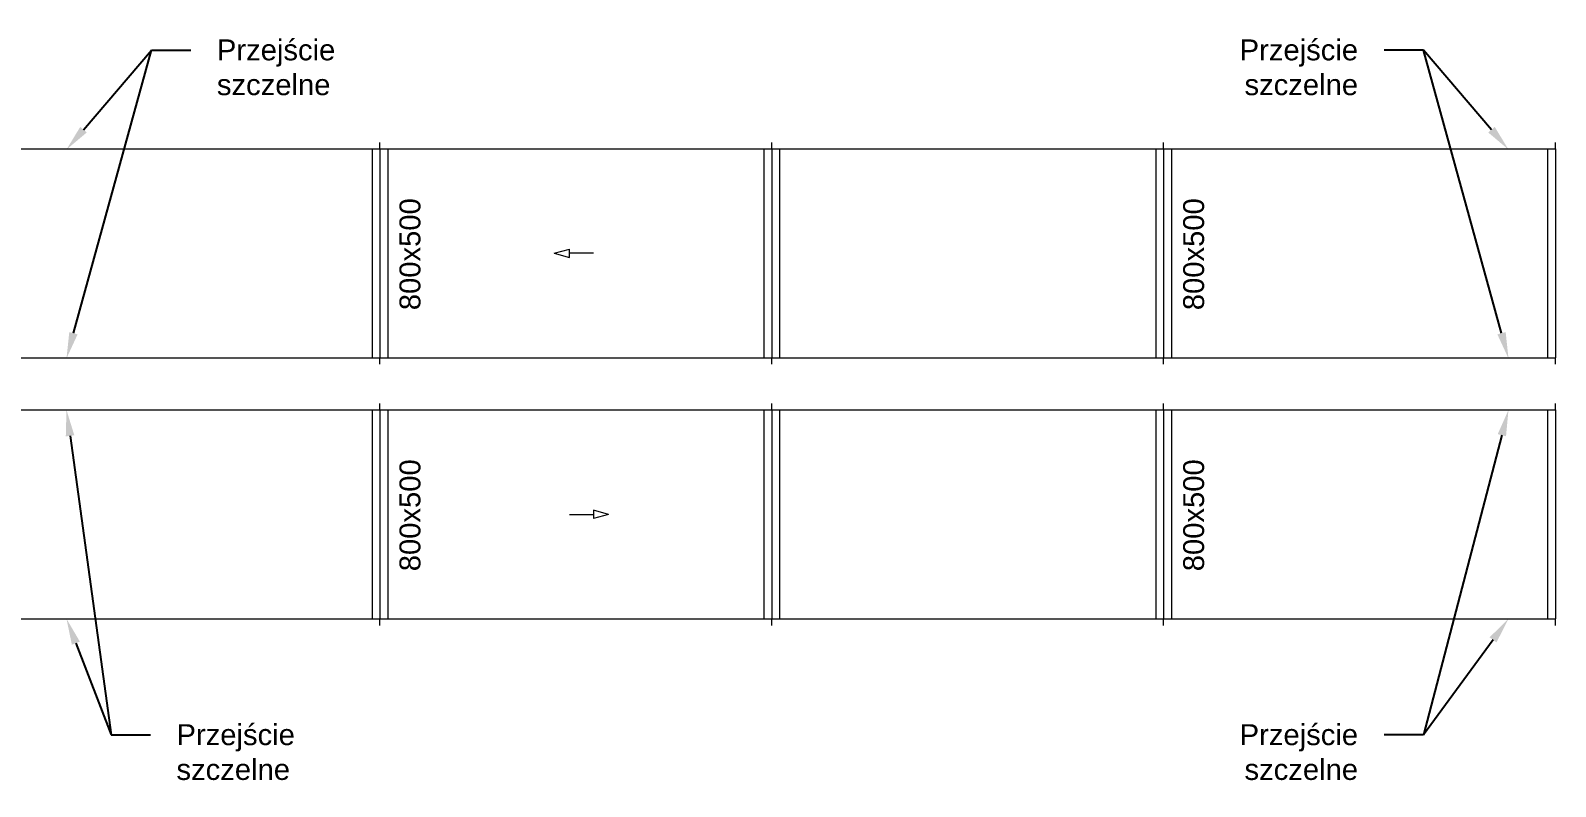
# Model space of a CAD drawing. Header units: millimetres. Extents: x 59762 to 60194, y -87842 to -87548.
# Drawn here: x 60027.25 to 60033.08, y -87815.15 to -87812.26 of the extents above; entities that cross this region are included whole.
import ezdxf
from ezdxf import colors
from ezdxf.entities.mleader import LeaderData, LeaderLine
from ezdxf.math import Vec2, Vec3

# ---------------------------------------------------------------- set-up
doc = ezdxf.new("R2010")
doc.units = ezdxf.units.MM
for name, color, linetype, lineweight in [('kanały', 7, 'Continuous', 20), ('nawi. strzałki', 150, 'Continuous', 20), ('wymiary', 7, 'Continuous', 13)]:
    doc.layers.add(name, color=color, linetype=linetype, lineweight=lineweight)
doc.styles.add('styl1', font='arial.ttf', dxfattribs={"height": 0.08})

msp = doc.modelspace()

# ---------------------------------------------------------------- linework, layer by layer
at = {"layer": 'kanały', "ltscale": 20}
for p, q in [((60028.584071, -87812.71187), (60028.584071, -87812.68687)), ((60028.584071, -87812.71187), (60028.584071, -87812.68687)), ((60030.084071, -87812.71187), (60030.084071, -87812.68687)), ((60030.084071, -87812.71187), (60030.084071, -87812.68687)), ((60031.584071, -87812.71187), (60031.584071, -87812.68687)), ((60031.584071, -87812.71187), (60031.584071, -87812.68687)), ((60033.084071, -87812.71187), (60033.084071, -87812.68687)), ((60027.084071, -87812.71187), (60028.584071, -87812.71187)), ((60028.554071, -87812.71187), (60028.554071, -87813.51187)), ((60028.584071, -87812.71187), (60030.084071, -87812.71187)), ((60028.584071, -87812.71187), (60028.584071, -87813.51187)), ((60028.584071, -87812.71187), (60028.584071, -87813.51187)), ((60028.614071, -87812.71187), (60028.614071, -87813.51187)), ((60030.054071, -87812.71187), (60030.054071, -87813.51187)), ((60030.084071, -87812.71187), (60031.584071, -87812.71187)), ((60030.084071, -87812.71187), (60030.084071, -87813.51187)), ((60030.084071, -87812.71187), (60030.084071, -87813.51187)), ((60030.114071, -87812.71187), (60030.114071, -87813.51187)), ((60031.554071, -87812.71187), (60031.554071, -87813.51187)), ((60031.584071, -87812.71187), (60033.084071, -87812.71187)), ((60031.584071, -87812.71187), (60031.584071, -87813.51187)), ((60031.584071, -87812.71187), (60031.584071, -87813.51187)), ((60031.614071, -87812.71187), (60031.614071, -87813.51187)), ((60033.054071, -87812.71187), (60033.054071, -87813.51187)), ((60033.084071, -87812.71187), (60033.084071, -87813.51187)), ((60027.084071, -87813.51187), (60028.584071, -87813.51187)), ((60028.584071, -87813.51187), (60030.084071, -87813.51187)), ((60028.584071, -87813.53687), (60028.584071, -87813.51187)), ((60028.584071, -87813.53687), (60028.584071, -87813.51187)), ((60030.084071, -87813.51187), (60031.584071, -87813.51187)), ((60030.084071, -87813.53687), (60030.084071, -87813.51187)), ((60030.084071, -87813.53687), (60030.084071, -87813.51187)), ((60031.584071, -87813.51187), (60033.084071, -87813.51187)), ((60031.584071, -87813.53687), (60031.584071, -87813.51187)), ((60031.584071, -87813.53687), (60031.584071, -87813.51187)), ((60033.084071, -87813.53687), (60033.084071, -87813.51187)), ((60033.084071, -87813.53687), (60033.084071, -87813.51187)), ((60028.584071, -87813.71187), (60028.584071, -87813.68687)), ((60028.584071, -87813.71187), (60028.584071, -87813.68687)), ((60030.084071, -87813.71187), (60030.084071, -87813.68687)), ((60030.084071, -87813.71187), (60030.084071, -87813.68687)), ((60031.584071, -87813.71187), (60031.584071, -87813.68687)), ((60031.584071, -87813.71187), (60031.584071, -87813.68687)), ((60033.084071, -87813.71187), (60033.084071, -87813.68687)), ((60027.084071, -87813.71187), (60028.584071, -87813.71187)), ((60028.554071, -87813.71187), (60028.554071, -87814.51187)), ((60028.584071, -87813.71187), (60030.084071, -87813.71187)), ((60028.584071, -87813.71187), (60028.584071, -87814.51187)), ((60028.584071, -87813.71187), (60028.584071, -87814.51187)), ((60028.614071, -87813.71187), (60028.614071, -87814.51187)), ((60030.054071, -87813.71187), (60030.054071, -87814.51187)), ((60030.084071, -87813.71187), (60031.584071, -87813.71187)), ((60030.084071, -87813.71187), (60030.084071, -87814.51187)), ((60030.084071, -87813.71187), (60030.084071, -87814.51187)), ((60030.114071, -87813.71187), (60030.114071, -87814.51187)), ((60031.554071, -87813.71187), (60031.554071, -87814.51187)), ((60031.584071, -87813.71187), (60033.084071, -87813.71187)), ((60031.584071, -87813.71187), (60031.584071, -87814.51187)), ((60031.584071, -87813.71187), (60031.584071, -87814.51187)), ((60031.614071, -87813.71187), (60031.614071, -87814.51187)), ((60033.054071, -87813.71187), (60033.054071, -87814.51187)), ((60033.084071, -87813.71187), (60033.084071, -87814.51187)), ((60027.084071, -87814.51187), (60028.584071, -87814.51187)), ((60028.584071, -87814.51187), (60030.084071, -87814.51187)), ((60028.584071, -87814.53687), (60028.584071, -87814.51187)), ((60028.584071, -87814.53687), (60028.584071, -87814.51187)), ((60030.084071, -87814.51187), (60031.584071, -87814.51187)), ((60030.084071, -87814.53687), (60030.084071, -87814.51187)), ((60030.084071, -87814.53687), (60030.084071, -87814.51187)), ((60031.584071, -87814.51187), (60033.084071, -87814.51187)), ((60031.584071, -87814.53687), (60031.584071, -87814.51187)), ((60031.584071, -87814.53687), (60031.584071, -87814.51187)), ((60031.584071, -87814.53687), (60031.584071, -87814.51187)), ((60033.084071, -87814.53687), (60033.084071, -87814.51187))]:
    msp.add_line(p, q, dxfattribs=at)
at = {"layer": 'nawi. strzałki', "color": 7, "ltscale": 20}
for p, q in [((60029.251116, -87813.11187), (60029.309071, -87813.09634)), ((60029.309071, -87813.127399), (60029.309071, -87813.09634)), ((60029.251116, -87813.11187), (60029.309071, -87813.127399)), ((60029.401116, -87813.11187), (60029.309071, -87813.11187)), ((60029.309071, -87814.11187), (60029.401116, -87814.11187)), ((60029.459071, -87814.11187), (60029.401116, -87814.09634)), ((60029.401116, -87814.09634), (60029.401116, -87814.127399)), ((60029.459071, -87814.11187), (60029.401116, -87814.127399))]:
    msp.add_line(p, q, dxfattribs=at)

# ---------------------------------------------------------------- texts
at = {"layer": 'wymiary', "ltscale": 20, "char_height": 0.08, "attachment_point": 1, "rotation": 90, "style": 'styl1'}
for insert in [(60028.658779, -87813.329645), (60031.658779, -87813.329645), (60028.658779, -87814.329645), (60031.658779, -87814.329645)]:
    msp.add_mtext_dynamic_manual_height_columns('800x500', width=0.44264358, gutter_width=1, heights=[0], dxfattribs=dict(at, insert=insert))

# ---------------------------------------------------------------- leaders
at = {"layer": 'wymiary'}
ml = msp.add_multileader_mtext('Standard', dxfattribs=at)
ml.set_content('', color=256, style='styl1')
ml.set_leader_properties()
ml.build(insert=Vec2(0, 0))
ml.multileader.update_dxf_attribs({"dogleg_length": 0.15, "arrow_head_size": 0.1})
ctx = ml.context
ctx.base_point, ctx.char_height, ctx.arrow_head_size, ctx.landing_gap_size, ctx.plane_origin = Vec3(60027.859815, -87812.333339), 0.15, 0.1, 0.1, Vec3(60027.384071, -87812.744454)
notes = []
notes.append((ctx, [(1, (1, 1, 0), (60027.709815, -87812.333339), (1, 0), 0.15, [(0, [(60027.384071, -87812.714454)], 0, [])])]))
ctx.mtext.insert, ctx.mtext.flow_direction = Vec3(60027.959815, -87812.258339), 5
ml = msp.add_multileader_mtext('Standard', dxfattribs=at)
ml.set_content('', color=256, style='styl1')
ml.set_leader_properties()
ml.build(insert=Vec2(0, 0))
ml.multileader.update_dxf_attribs({"dogleg_length": 0.15, "arrow_head_size": 0.1})
ctx = ml.context
ctx.base_point, ctx.char_height, ctx.arrow_head_size, ctx.landing_gap_size, ctx.plane_origin = Vec3(60032.228328, -87812.333339), 0.15, 0.1, 0.1, Vec3(60032.904071, -87812.744454)
ctx.text_align_type = 2
notes.append((ctx, [(1, (1, 1, 0), (60032.578328, -87812.333339), (-1, 0), 0.15, [(0, [(60032.904071, -87812.714454)], 0, [])])]))
ctx.mtext.insert, ctx.mtext.alignment, ctx.mtext.flow_direction = Vec3(60032.328328, -87812.258339), 3, 5
ml = msp.add_multileader_mtext('Standard', dxfattribs=at)
ml.set_content('Przejście szczelne', color=256, style='styl1')
ml.set_leader_properties()
ml.build(insert=Vec2(0, 0))
ml.multileader.update_dxf_attribs({"dogleg_length": 0.15, "arrow_head_size": 0.1})
ctx = ml.context
ctx.base_point, ctx.char_height, ctx.arrow_head_size, ctx.landing_gap_size, ctx.plane_origin = Vec3(60027.859815, -87812.333339), 0.08, 0.1, 0.1, Vec3(60028.184071, -87812.744454)
notes.append((ctx, [(1, (1, 1, 0), (60027.709815, -87812.333339), (1, 0), 0.15, [(0, [(60027.384071, -87813.514454)], 0, [])])]))
ctx.mtext.insert, ctx.mtext.width, ctx.mtext.flow_direction = Vec3(60027.959815, -87812.292685), 0.51353508, 5
ml = msp.add_multileader_mtext('Standard', dxfattribs=at)
ml.set_content('Przejście szczelne', color=256, style='styl1')
ml.set_leader_properties()
ml.build(insert=Vec2(0, 0))
ml.multileader.update_dxf_attribs({"dogleg_length": 0.15, "arrow_head_size": 0.1})
ctx = ml.context
ctx.base_point, ctx.char_height, ctx.arrow_head_size, ctx.landing_gap_size, ctx.plane_origin = Vec3(60031.788218, -87812.333339), 0.08, 0.1, 0.1, Vec3(60032.104071, -87812.744454)
ctx.text_align_type = 2
notes.append((ctx, [(1, (1, 1, 0), (60032.578328, -87812.333339), (-1, 0), 0.15, [(0, [(60032.904071, -87813.514454)], 0, [])])]))
ctx.mtext.insert, ctx.mtext.width, ctx.mtext.alignment, ctx.mtext.flow_direction = Vec3(60032.328328, -87812.292685), 0.51353508, 3, 5
ml = msp.add_multileader_mtext('Standard', dxfattribs=at)
ml.set_content('', color=256, style='styl1')
ml.set_leader_properties()
ml.build(insert=Vec2(0, 0))
ml.multileader.update_dxf_attribs({"dogleg_length": 0.15, "arrow_head_size": 0.1})
ctx = ml.context
ctx.base_point, ctx.char_height, ctx.arrow_head_size, ctx.landing_gap_size, ctx.plane_origin = Vec3(60027.705059, -87814.956334), 0.15, 0.1, 0.1, Vec3(60027.384071, -87813.74187)
notes.append((ctx, [(1, (1, 1, 0), (60027.555059, -87814.956334), (1, 0), 0.15, [(0, [(60027.384071, -87813.71187)], 0, [])])]))
ctx.mtext.insert, ctx.mtext.flow_direction = Vec3(60027.805059, -87814.881334), 5
ml = msp.add_multileader_mtext('Standard', dxfattribs=at)
ml.set_content('', color=256, style='styl1')
ml.set_leader_properties()
ml.build(insert=Vec2(0, 0))
ml.multileader.update_dxf_attribs({"dogleg_length": 0.15, "arrow_head_size": 0.1})
ctx = ml.context
ctx.base_point, ctx.char_height, ctx.arrow_head_size, ctx.landing_gap_size, ctx.plane_origin = Vec3(60032.228328, -87814.956334), 0.15, 0.1, 0.1, Vec3(60032.904071, -87813.74187)
ctx.text_align_type = 2
notes.append((ctx, [(1, (1, 1, 0), (60032.578328, -87814.956334), (-1, 0), 0.15, [(0, [(60032.904071, -87813.71187)], 0, [])])]))
ctx.mtext.insert, ctx.mtext.alignment, ctx.mtext.flow_direction = Vec3(60032.328328, -87814.881334), 3, 5
ml = msp.add_multileader_mtext('Standard', dxfattribs=at)
ml.set_content('Przejście szczelne', color=256, style='styl1')
ml.set_leader_properties()
ml.build(insert=Vec2(0, 0))
ml.multileader.update_dxf_attribs({"dogleg_length": 0.15, "arrow_head_size": 0.1})
ctx = ml.context
ctx.base_point, ctx.char_height, ctx.arrow_head_size, ctx.landing_gap_size, ctx.plane_origin = Vec3(60027.705059, -87814.956334), 0.08, 0.1, 0.1, Vec3(60028.184071, -87813.74187)
notes.append((ctx, [(1, (1, 1, 0), (60027.555059, -87814.956334), (1, 0), 0.15, [(0, [(60027.384071, -87814.51187)], 0, [])])]))
ctx.mtext.insert, ctx.mtext.width, ctx.mtext.flow_direction = Vec3(60027.805059, -87814.915679), 0.51353508, 5
ml = msp.add_multileader_mtext('Standard', dxfattribs=at)
ml.set_content('Przejście szczelne', color=256, style='styl1')
ml.set_leader_properties()
ml.build(insert=Vec2(0, 0))
ml.multileader.update_dxf_attribs({"dogleg_length": 0.15, "arrow_head_size": 0.1})
ctx = ml.context
ctx.base_point, ctx.char_height, ctx.arrow_head_size, ctx.landing_gap_size, ctx.plane_origin = Vec3(60031.788218, -87814.956334), 0.08, 0.1, 0.1, Vec3(60032.104071, -87813.74187)
ctx.text_align_type = 2
notes.append((ctx, [(1, (1, 1, 0), (60032.578328, -87814.956334), (-1, 0), 0.15, [(0, [(60032.904071, -87814.51187)], 0, [])])]))
ctx.mtext.insert, ctx.mtext.width, ctx.mtext.alignment, ctx.mtext.flow_direction = Vec3(60032.328328, -87814.915679), 0.51353508, 3, 5
for ctx, leaders in notes:
    for number, flags, end, landing, length, lines in leaders:
        leader = LeaderData()
        leader.index, (leader.has_last_leader_line, leader.has_dogleg_vector, leader.attachment_direction) = number, flags
        leader.last_leader_point, leader.dogleg_vector, leader.dogleg_length = Vec3(end), Vec3(landing), length
        for number, points, colour, breaks in lines:
            line = LeaderLine()
            line.index, line.vertices, line.color, line.breaks = number, Vec3.list(points), colors.encode_raw_color(colour), breaks
            leader.lines.append(line)
        ctx.leaders.append(leader)

doc.saveas('drawing.dxf')
